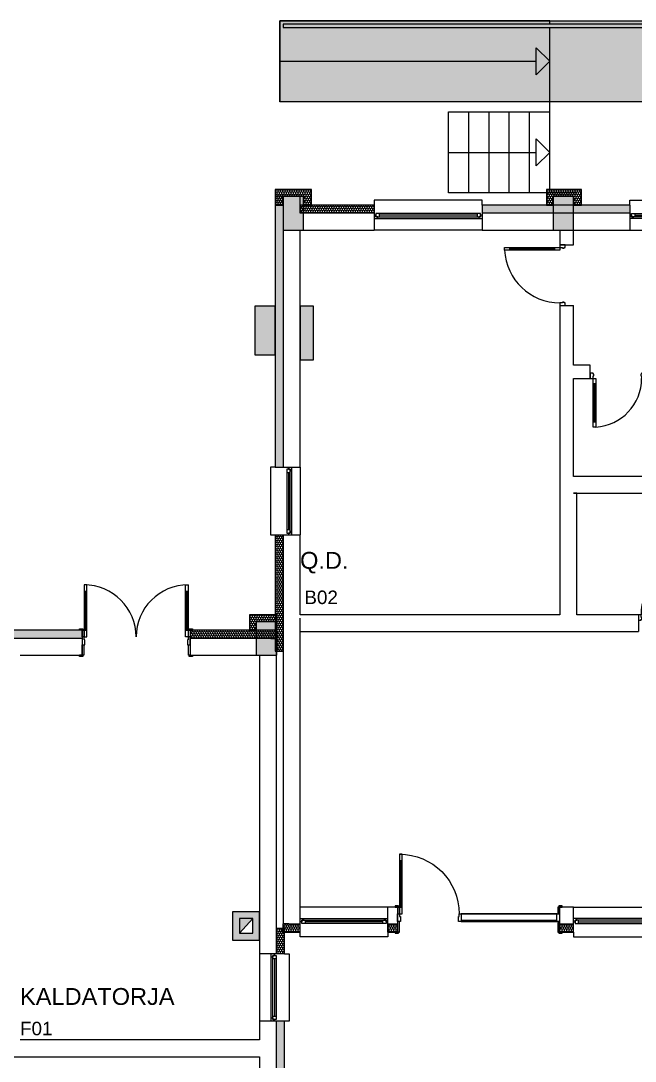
# Model space of a CAD drawing. Header units: feet. Extents: x 2795058 to 2880821, y -67651 to -26651.
# Drawn here: x 2815780 to 2824884, y -51174 to -35759 of the extents above; entities that cross this region are included whole.
import ezdxf

# ---------------------------------------------------------------- set-up
doc = ezdxf.new("R2010")
doc.units = ezdxf.units.FT
doc.header["$MEASUREMENT"] = 0
doc.layers.add('0_muret e jashtme', color=7, linetype='Continuous')
doc.layers.add('Shell - Roof', color=7, linetype='Continuous')
for name, color, linetype, lineweight in [('0_muret e jashtme_Pen_No__1', 7, 'Continuous', 0), ('0_muret e jashtme_Pen_No__19', 255, 'Continuous', 0), ('Structural - Bearing_Pen_No__1', 7, 'Continuous', 0), ('Structural - Bearing_Pen_No__19', 255, 'Continuous', 0), ('Structural - Bearing_Pen_No__31', 171, 'Continuous', 0)]:
    doc.layers.add(name, color=color, linetype=linetype, lineweight=lineweight)
for name, color, linetype, lineweight, true_color in [('0_muret e jashtme_Pen_No__82', 7, 'Continuous', 0, 0xaaaaaa), ('ARCHICAD Doors_Pen_No__82', 7, 'Continuous', 0, 0xaaaaaa), ('ARCHICAD Windows_Pen_No__82', 7, 'Continuous', 0, 0xaaaaaa), ('Shell - Roof_Pen_No__82', 7, 'Continuous', 0, 0xaaaaaa), ('Structural - Bearing_Pen_No__3', 7, 'Continuous', 0, 0xff6600), ('Structural - Bearing_Pen_No__82', 7, 'Continuous', 0, 0xaaaaaa), ('Text blocks_Pen_No__82', 7, 'Continuous', 0, 0xaaaaaa)]:
    doc.layers.add(name, color=color, linetype=linetype, lineweight=lineweight, true_color=true_color)
doc.styles.add('GENERATED_STYLE_1', font='arial.ttf')
pattern_1 = [(90, (2247653.822, -76424.967), (-34.6410162, 0), [20, -40]), (90, (2247636.502, -76394.967), (-34.6410162, 0), [20, -40]), (150, (2247653.822, -76404.967), (17.320508, 30), [20, -40]), (150, (2247619.18, -76404.967), (17.320508, 30), [20, -40]), (210, (2247653.822, -76424.967), (-17.320508, 30), [20, -40]), (210, (2247619.18, -76424.967), (-17.320508, 30), [20, -40])]

# ---------------------------------------------------------------- blocks, each defined once
blk = doc.blocks.new('Double Door 22')
at = {"layer": 'ARCHICAD Doors_Pen_No__82', "color": 253, "linetype": 'Continuous', "lineweight": 0, "true_color": 0xaaaaaa}
for p, q in [((-772, 772), (-772, 672)), ((-732, 772), (-772, 772)), ((-732, 672), (-732, 772)), ((732, 672), (732, 772)), ((732, 772), (772, 772)), ((772, 772), (772, 672)), ((-772, 672), (-772, 100)), ((-752, 672), (-772, 672)), ((-772, 672), (-732, 672)), ((-752, 100), (-752, 672)), ((-752, 672), (-752, 100)), ((-732, 672), (-752, 672)), ((-752, 672), (-752, 100)), ((-732, 100), (-732, 672)), ((732, 672), (752, 672)), ((732, 100), (732, 672)), ((772, 672), (732, 672)), ((752, 672), (772, 672)), ((752, 100), (752, 672)), ((752, 672), (752, 100)), ((752, 672), (752, 100)), ((772, 672), (772, 100)), ((-837, 100), (-837, 119)), ((-837, 119), (-787, 119)), ((-787, 100), (-837, 100)), ((-800, 100), (-837, 100)), ((-800, 100), (-837, 100)), ((-800, 0), (-800, 100)), ((-800, 100), (-775, 100)), ((-800, 100), (-800, 0)), ((-800, 100), (-800, 0)), ((-800, 100), (-800, 0)), ((-775, 0), (-800, 0)), ((-772, 0), (-800, 0)), ((-800, 0), (-800, -115)), ((-800, 0), (-800, -20)), ((-800, 0), (-800, -20)), ((-787, 119), (-787, 100)), ((-775, 100), (-775, 0)), ((-772, 100), (-752, 100)), ((-732, 100), (-772, 100)), ((-772, 100), (-772, 0)), ((-772, -40), (-772, 0)), ((-772, 0), (-732, 0)), ((-752, 100), (-732, 100)), ((-732, 0), (-732, 100)), ((752, 100), (732, 100)), ((732, 0), (732, 100)), ((732, 100), (772, 100)), ((772, 0), (732, 0)), ((772, 100), (752, 100)), ((772, 100), (772, 0)), ((800, 0), (772, 0)), ((772, 0), (772, -40)), ((775, 0), (775, 100)), ((775, 100), (800, 100)), ((800, 0), (775, 0)), ((787, 119), (837, 119)), ((787, 100), (787, 119)), ((837, 100), (787, 100)), ((800, 100), (800, 0)), ((800, 100), (800, 0)), ((800, 100), (800, 0)), ((800, 100), (800, 0)), ((800, 100), (837, 100)), ((800, 100), (837, 100)), ((800, -115), (800, 0)), ((800, 0), (800, -20)), ((800, 0), (800, -20)), ((837, 119), (837, 100)), ((-800, -20), (-800, -115)), ((-800, -20), (-800, -115)), ((-800, -270), (-800, -115)), ((-800, -115), (-775, -115)), ((-800, -115), (-760, -115)), ((-800, -115), (-800, -270)), ((-800, -115), (-800, -270)), ((-775, -115), (-775, -270)), ((-760, -40), (-772, -40)), ((-760, -115), (-760, -40)), ((772, -40), (760, -40)), ((760, -40), (760, -115)), ((760, -115), (800, -115)), ((775, -270), (775, -115)), ((775, -115), (800, -115)), ((800, -20), (800, -115)), ((800, -20), (800, -115)), ((800, -115), (800, -270)), ((800, -115), (800, -270)), ((800, -115), (800, -270)), ((-837, -289), (-837, -270)), ((-837, -270), (-787, -270)), ((-800, -270), (-837, -270)), ((-800, -270), (-837, -270)), ((-787, -289), (-837, -289)), ((-775, -270), (-800, -270)), ((-787, -270), (-787, -289)), ((800, -270), (775, -270)), ((787, -270), (837, -270)), ((787, -289), (787, -270)), ((837, -289), (787, -289)), ((800, -270), (837, -270)), ((800, -270), (837, -270)), ((837, -270), (837, -289))]:
    blk.add_line(p, q, dxfattribs=at)
for centre, start, end in [((-772, 0), 0, 90), ((772, 0), 90, 180)]:
    blk.add_arc(centre, 772, start, end, dxfattribs=at)
blk = doc.blocks.new('Wall_2', base_point=(2804368, -45159))
at = {"layer": '0_muret e jashtme_Pen_No__82', "linetype": 'Continuous', "lineweight": 0, "true_color": 0xaaaaaa}
h = blk.add_hatch(dxfattribs=at)
h.set_pattern_fill('STYROFOAM_SM_INSULATION', color=253, style=0, pattern_type=2)
h.set_pattern_definition(pattern_1)
h.paths.add_polyline_path([(2814402, -44789), (2814402, -44909), (2816688, -44909), (2816688, -44789)])
h = blk.add_hatch(dxfattribs=at)
h.set_pattern_fill('STYROFOAM_SM_INSULATION', color=253, style=0, pattern_type=2)
h.set_pattern_definition(pattern_1)
h.paths.add_polyline_path([(2818288, -44909), (2819487, -44909), (2819568, -44789), (2818288, -44789)])
h = blk.add_hatch(dxfattribs=at)
h.set_pattern_fill('STYROFOAM_SM_INSULATION', color=253, style=0, pattern_type=2)
h.set_pattern_definition(pattern_1)
h.paths.add_polyline_path([(2819487, -44909), (2819568, -44909), (2819568, -44789)])
at = {"layer": '0_muret e jashtme_Pen_No__82', "color": 253, "linetype": 'Continuous', "lineweight": 0, "true_color": 0xaaaaaa}
for p, q in [((2816688, -44789), (2816651, -44789)), ((2816688, -44789), (2816688, -44889)), ((2816688, -44789), (2816688, -44889)), ((2818288, -44789), (2818325, -44789)), ((2818288, -44789), (2818288, -44889)), ((2818288, -44789), (2818288, -44889)), ((2816688, -44909), (2814402, -44909)), ((2816688, -44889), (2816688, -44909)), ((2816688, -44909), (2816688, -45004)), ((2816688, -45004), (2816688, -45159)), ((2818288, -44889), (2818288, -44909)), ((2819318, -44909), (2818288, -44909)), ((2818288, -44909), (2818288, -45004)), ((2818288, -45004), (2818288, -45159)), ((2819487, -44909), (2819318, -44909)), ((2819487, -44909), (2819568, -44909)), ((2816688, -45159), (2816651, -45159)), ((2818288, -45159), (2818325, -45159))]:
    blk.add_line(p, q, dxfattribs=at)
at = {"layer": '0_muret e jashtme_Pen_No__82', "color": 253, "linetype": 'Continuous', "lineweight": 0, "true_color": 0xaaaaaa, "flags": 128}
for points in [[(2816688, -44789), (2814402, -44789)], [(2819568, -44789), (2818288, -44789)], [(2819568, -44789), (2819568, -44909)], [(2819568, -44909), (2819568, -45159)], [(2815768, -45159), (2816688, -45159)], [(2818288, -45159), (2819318, -45159)]]:
    blk.add_lwpolyline(points, dxfattribs=at)
at = {"layer": 'ARCHICAD Doors_Pen_No__82', "color": 253, "linetype": 'Continuous', "lineweight": 0, "true_color": 0xaaaaaa, "zscale": 1000}
blk.add_blockref('Double Door 22', (2817488, -44889), dxfattribs=at)
blk = doc.blocks.new('Window 22_2')
at = {"layer": 'ARCHICAD Windows_Pen_No__82', "color": 253, "linetype": 'Continuous', "lineweight": 0, "true_color": 0xaaaaaa}
for p, q in [((-800, 150), (-800, 220)), ((-800, 220), (800, 220)), ((800, 220), (800, 150)), ((-800, 150), (-800, 30)), ((-800, 30), (-800, 0)), ((-800, 0), (-775, 0)), ((-800, 0), (-800, -50)), ((-800, 0), (-800, -50)), ((-775, 25), (-725, 25)), ((-775, -25), (-775, 25)), ((-775, 0), (-775, -25)), ((-725, 25), (725, 25)), ((-725, 25), (-725, -25)), ((-725, 25), (725, 25)), ((-725, 0), (725, 0)), ((725, -25), (725, 25)), ((725, 25), (775, 25)), ((775, 25), (775, -25)), ((775, -25), (775, 0)), ((775, 0), (800, 0)), ((800, 150), (800, 30)), ((800, 30), (800, 0)), ((800, 0), (800, -50)), ((800, 0), (800, -50)), ((-750, -50), (-800, -50)), ((-800, -50), (-800, -220)), ((-775, -25), (-750, -25)), ((-725, -25), (-775, -25)), ((-750, -25), (-750, -50)), ((750, -50), (-750, -50)), ((725, -25), (-725, -25)), ((775, -25), (725, -25)), ((750, -50), (750, -25)), ((750, -25), (775, -25)), ((800, -50), (750, -50)), ((800, -50), (800, -220)), ((-800, -220), (800, -220))]:
    blk.add_line(p, q, dxfattribs=at)
blk = doc.blocks.new('Window 22_6')
at = {"layer": 'ARCHICAD Windows_Pen_No__82', "color": 253, "linetype": 'Continuous', "lineweight": 0, "true_color": 0xaaaaaa}
for p, q in [((-350, 150), (-350, 220)), ((-350, 220), (350, 220)), ((350, 220), (350, 150)), ((-350, 150), (-350, 30)), ((-350, 30), (-350, 0)), ((-350, 0), (-325, 0)), ((-350, 0), (-350, -50)), ((-350, 0), (-350, -50)), ((-325, 25), (-275, 25)), ((-325, -25), (-325, 25)), ((-325, 0), (-325, -25)), ((-275, 25), (275, 25)), ((-275, 25), (-275, -25)), ((-275, 25), (275, 25)), ((-275, 0), (275, 0)), ((275, -25), (275, 25)), ((275, 25), (325, 25)), ((325, 25), (325, -25)), ((325, -25), (325, 0)), ((325, 0), (350, 0)), ((350, 150), (350, 30)), ((350, 30), (350, 0)), ((350, 0), (350, -50)), ((350, 0), (350, -50)), ((-300, -50), (-350, -50)), ((-350, -50), (-350, -220)), ((-325, -25), (-300, -25)), ((-275, -25), (-325, -25)), ((-300, -25), (-300, -50)), ((300, -50), (-300, -50)), ((275, -25), (-275, -25)), ((325, -25), (275, -25)), ((300, -50), (300, -25)), ((300, -25), (325, -25)), ((350, -50), (300, -50)), ((350, -50), (350, -220)), ((-350, -220), (350, -220))]:
    blk.add_line(p, q, dxfattribs=at)
blk = doc.blocks.new('Wall_4', base_point=(2819918, -38859))
at = {"layer": '0_muret e jashtme_Pen_No__82', "linetype": 'Continuous', "lineweight": 0, "true_color": 0xaaaaaa}
h = blk.add_hatch(dxfattribs=at)
h.set_pattern_fill('STYROFOAM_SM_INSULATION', color=253, style=0, pattern_type=2)
h.set_pattern_definition(pattern_1)
h.paths.add_polyline_path([(2819918, -38609), (2821018, -38609), (2821018, -38489), (2819918, -38489)])
h = blk.add_hatch(dxfattribs=at)
h.set_pattern_fill('STYROFOAM_SM_INSULATION', color=253, style=0, pattern_type=2)
h.set_pattern_definition(pattern_1)
h.paths.add_polyline_path([(2822618, -38609), (2824803, -38609), (2824803, -38489), (2822618, -38489)])
at = {"layer": '0_muret e jashtme_Pen_No__82', "color": 253, "linetype": 'Continuous', "lineweight": 0, "true_color": 0xaaaaaa}
for p, q in [((2821018, -38489), (2821018, -38609)), ((2822618, -38489), (2822618, -38609)), ((2824803, -38489), (2824803, -38609)), ((2821018, -38609), (2819918, -38609)), ((2821018, -38609), (2821018, -38639)), ((2821018, -38639), (2821018, -38689)), ((2821018, -38689), (2821018, -38859)), ((2824803, -38609), (2822618, -38609)), ((2822618, -38609), (2822618, -38639)), ((2822618, -38639), (2822618, -38689)), ((2822618, -38689), (2822618, -38859)), ((2824803, -38609), (2824803, -38639)), ((2824803, -38639), (2824803, -38689)), ((2824803, -38689), (2824803, -38859))]:
    blk.add_line(p, q, dxfattribs=at)
at = {"layer": '0_muret e jashtme_Pen_No__82', "color": 253, "linetype": 'Continuous', "lineweight": 0, "true_color": 0xaaaaaa, "flags": 128}
for points in [[(2821018, -38489), (2819918, -38489)], [(2819918, -38489), (2819918, -38609)], [(2824803, -38489), (2822618, -38489)], [(2819918, -38859), (2821018, -38859)], [(2822618, -38859), (2823768, -38859)], [(2823968, -38859), (2824803, -38859)]]:
    blk.add_lwpolyline(points, dxfattribs=at)
at = {"layer": 'ARCHICAD Windows_Pen_No__82', "color": 253, "linetype": 'Continuous', "lineweight": 0, "true_color": 0xaaaaaa, "xscale": -1, "zscale": 1000}
blk.add_blockref('Window 22_2', (2821818, -38639), dxfattribs=at)
at = {"layer": 'ARCHICAD Windows_Pen_No__82', "color": 253, "linetype": 'Continuous', "lineweight": 0, "true_color": 0xaaaaaa, "zscale": 1000}
blk.add_blockref('Window 22_6', (2825153, -38639), dxfattribs=at)
blk = doc.blocks.new('Window 22_7')
at = {"layer": 'ARCHICAD Windows_Pen_No__82', "color": 253, "linetype": 'Continuous', "lineweight": 0, "true_color": 0xaaaaaa}
for p, q in [((-500, 200), (-500, 270)), ((-500, 270), (500, 270)), ((-500, 200), (-500, 80)), ((500, 270), (500, 200)), ((500, 200), (500, 80)), ((-500, 80), (-500, 0)), ((-500, 0), (-475, 0)), ((-500, 0), (-500, -50)), ((-500, 0), (-500, -50)), ((-475, 25), (-425, 25)), ((-475, -25), (-475, 25)), ((-475, 0), (-475, -25)), ((-425, 25), (425, 25)), ((-425, 25), (-425, -25)), ((-425, 25), (425, 25)), ((-425, 0), (425, 0)), ((425, -25), (425, 25)), ((425, 25), (475, 25)), ((475, 25), (475, -25)), ((475, -25), (475, 0)), ((475, 0), (500, 0)), ((500, 80), (500, 0)), ((500, 0), (500, -50)), ((500, 0), (500, -50)), ((-450, -50), (-500, -50)), ((-500, -50), (-500, -170)), ((-475, -25), (-450, -25)), ((-425, -25), (-475, -25)), ((-450, -25), (-450, -50)), ((450, -50), (-450, -50)), ((425, -25), (-425, -25)), ((475, -25), (425, -25)), ((450, -50), (450, -25)), ((450, -25), (475, -25)), ((500, -50), (450, -50)), ((500, -50), (500, -170)), ((-500, -170), (500, -170))]:
    blk.add_line(p, q, dxfattribs=at)
blk = doc.blocks.new('Wall_5', base_point=(2819918, -38359))
at = {"layer": '0_muret e jashtme_Pen_No__82', "linetype": 'Continuous', "lineweight": 0, "true_color": 0xaaaaaa}
h = blk.add_hatch(dxfattribs=at)
h.set_pattern_fill('STYROFOAM_SM_INSULATION', color=253, style=0, pattern_type=2)
h.set_pattern_definition(pattern_1)
h.paths.add_polyline_path([(2819548, -38359), (2819548, -42375), (2819668, -42375), (2819668, -38359)])
h = blk.add_hatch(dxfattribs=at)
h.set_pattern_fill('STYROFOAM_SM_INSULATION', color=253, style=0, pattern_type=2)
h.set_pattern_definition(pattern_1)
h.paths.add_polyline_path([(2819548, -45101), (2819668, -45101), (2819668, -43375), (2819548, -43375)])
at = {"layer": '0_muret e jashtme_Pen_No__82', "color": 253, "linetype": 'Continuous', "lineweight": 0, "true_color": 0xaaaaaa}
for p, q in [((2819668, -38359), (2819668, -42375)), ((2819548, -42375), (2819668, -42375)), ((2819668, -42375), (2819748, -42375)), ((2819748, -42375), (2819798, -42375)), ((2819798, -42375), (2819918, -42375)), ((2819548, -43375), (2819668, -43375)), ((2819668, -43375), (2819668, -45101)), ((2819668, -43375), (2819748, -43375)), ((2819748, -43375), (2819798, -43375)), ((2819798, -43375), (2819918, -43375))]:
    blk.add_line(p, q, dxfattribs=at)
at = {"layer": '0_muret e jashtme_Pen_No__82', "color": 253, "linetype": 'Continuous', "lineweight": 0, "true_color": 0xaaaaaa, "flags": 128}
for points in [[(2819548, -38359), (2819548, -42375)], [(2819918, -38359), (2819548, -38359)], [(2819918, -38609), (2819918, -38359)], [(2819918, -42375), (2819918, -38859)], [(2819548, -43375), (2819548, -45101)], [(2819918, -44559), (2819918, -43375)], [(2819918, -45101), (2819918, -44809)], [(2819548, -45101), (2819668, -45101)]]:
    blk.add_lwpolyline(points, dxfattribs=at)
at = {"layer": 'ARCHICAD Windows_Pen_No__82', "color": 253, "linetype": 'Continuous', "lineweight": 0, "true_color": 0xaaaaaa, "xscale": -1, "zscale": 1000, "rotation": 90}
blk.add_blockref('Window 22_7', (2819748, -42875), dxfattribs=at)
blk = doc.blocks.new('Wall_7', base_point=(2819318, -45159))
at = {"layer": '0_muret e jashtme_Pen_No__82', "color": 253, "linetype": 'Continuous', "lineweight": 0, "true_color": 0xaaaaaa, "flags": 128}
for points in [[(2819318, -45159), (2819318, -49209)], [(2819568, -49209), (2819568, -45159)]]:
    blk.add_lwpolyline(points, dxfattribs=at)
blk = doc.blocks.new('Storefront 22_2')
at = {"layer": 'ARCHICAD Doors_Pen_No__82', "color": 253, "linetype": 'Continuous', "lineweight": 0, "true_color": 0xaaaaaa}
for p, q in [((370, 740), (370, 820)), ((370, 820), (410, 820)), ((410, 820), (410, 740)), ((370, 740), (390, 740)), ((370, 80), (370, 740)), ((410, 740), (370, 740)), ((390, 740), (410, 740)), ((390, 80), (390, 740)), ((390, 740), (390, 80)), ((390, 740), (390, 80)), ((410, 740), (410, 80)), ((-450, 0), (-450, -80)), ((-410, 0), (-450, 0)), ((-450, 0), (-450, -80)), ((-450, 0), (-450, -80)), ((-410, -40), (-410, 0)), ((390, 80), (370, 80)), ((370, 0), (370, 80)), ((370, 80), (410, 80)), ((410, 0), (370, 0)), ((410, 80), (390, 80)), ((410, 80), (410, 0)), ((410, 0), (410, -40)), ((450, 0), (410, 0)), ((450, -80), (450, 0)), ((450, 0), (450, -80)), ((450, 0), (450, -80)), ((-450, -80), (-410, -80)), ((-450, -80), (-450, -200)), ((-400, -40), (-410, -40)), ((-410, -80), (-410, -65.4)), ((-410, -65.4), (-400, -65.4)), ((-400, -65.4), (-400, -40)), ((410, -40), (400, -40)), ((400, -40), (400, -65.4)), ((400, -65.4), (410, -65.4)), ((410, -65.4), (410, -80)), ((410, -80), (450, -80)), ((450, -80), (450, -200))]:
    blk.add_line(p, q, dxfattribs=at)
blk.add_arc((410, 0), 820, 92.79603, 180, dxfattribs=at)
blk = doc.blocks.new('Wall_10', base_point=(2823768, -38859))
at = {"layer": '0_muret e jashtme_Pen_No__82', "color": 253, "linetype": 'Continuous', "lineweight": 0, "true_color": 0xaaaaaa}
for p, q in [((2823768, -39078), (2823848, -39078)), ((2823848, -39078), (2823968, -39078)), ((2823768, -39978), (2823848, -39978)), ((2823848, -39978), (2823968, -39978))]:
    blk.add_line(p, q, dxfattribs=at)
at = {"layer": '0_muret e jashtme_Pen_No__82', "color": 253, "linetype": 'Continuous', "lineweight": 0, "true_color": 0xaaaaaa, "flags": 128}
for points in [[(2823768, -38859), (2823768, -39078)], [(2823968, -39078), (2823968, -38859)], [(2823768, -39978), (2823768, -42759)], [(2823968, -40859), (2823968, -39978)], [(2823968, -42509), (2823968, -41059)]]:
    blk.add_lwpolyline(points, dxfattribs=at)
at = {"layer": 'ARCHICAD Doors_Pen_No__82', "color": 253, "linetype": 'Continuous', "lineweight": 0, "true_color": 0xaaaaaa, "zscale": 1000, "rotation": 90}
blk.add_blockref('Storefront 22_2', (2823768, -39528), dxfattribs=at)
blk = doc.blocks.new('Storefront 22_3')
at = {"layer": 'ARCHICAD Doors_Pen_No__82', "color": 253, "linetype": 'Continuous', "lineweight": 0, "true_color": 0xaaaaaa}
for p, q in [((320, 640), (320, 720)), ((320, 720), (360, 720)), ((320, 640), (340, 640)), ((320, 80), (320, 640)), ((360, 640), (320, 640)), ((340, 640), (360, 640)), ((340, 80), (340, 640)), ((340, 640), (340, 80)), ((340, 640), (340, 80)), ((360, 720), (360, 640)), ((360, 640), (360, 80)), ((-400, 0), (-400, -80)), ((-360, 0), (-400, 0)), ((-400, 0), (-400, -80)), ((-400, 0), (-400, -80)), ((-360, -40), (-360, 0)), ((340, 80), (320, 80)), ((320, 0), (320, 80)), ((320, 80), (360, 80)), ((360, 0), (320, 0)), ((360, 80), (340, 80)), ((360, 80), (360, 0)), ((360, 0), (360, -40)), ((400, 0), (360, 0)), ((400, -80), (400, 0)), ((400, 0), (400, -80)), ((400, 0), (400, -80)), ((-400, -80), (-360, -80)), ((-400, -80), (-400, -200)), ((-350, -40), (-360, -40)), ((-360, -80), (-360, -65.4)), ((-360, -65.4), (-350, -65.4)), ((-350, -65.4), (-350, -40)), ((360, -40), (350, -40)), ((350, -40), (350, -65.4)), ((350, -65.4), (360, -65.4)), ((360, -65.4), (360, -80)), ((360, -80), (400, -80)), ((400, -80), (400, -200))]:
    blk.add_line(p, q, dxfattribs=at)
blk.add_arc((360, 0), 720, 93.18474, 180, dxfattribs=at)
blk = doc.blocks.new('Wall_11', base_point=(2830968, -40859))
at = {"layer": '0_muret e jashtme_Pen_No__82', "color": 253, "linetype": 'Continuous', "lineweight": 0, "true_color": 0xaaaaaa}
for p, q in [((2824219, -40979), (2824219, -40859)), ((2824219, -41059), (2824219, -40979)), ((2825019, -40979), (2825019, -40859)), ((2825019, -41059), (2825019, -40979)), ((2829928, -40979), (2829928, -40859)), ((2829928, -41059), (2829928, -40979)), ((2830728, -40979), (2830728, -40859)), ((2830728, -41059), (2830728, -40979))]:
    blk.add_line(p, q, dxfattribs=at)
at = {"layer": '0_muret e jashtme_Pen_No__82', "color": 253, "linetype": 'Continuous', "lineweight": 0, "true_color": 0xaaaaaa, "flags": 128}
for points in [[(2824219, -40859), (2823968, -40859)], [(2827318, -40859), (2825019, -40859)], [(2829928, -40859), (2827568, -40859)], [(2830968, -40859), (2830728, -40859)], [(2823968, -41059), (2824219, -41059)], [(2825019, -41059), (2827318, -41059)], [(2827568, -41059), (2829928, -41059)], [(2830728, -41059), (2830968, -41059)]]:
    blk.add_lwpolyline(points, dxfattribs=at)
at = {"layer": 'ARCHICAD Doors_Pen_No__82', "color": 253, "linetype": 'Continuous', "lineweight": 0, "true_color": 0xaaaaaa, "zscale": 1000, "rotation": 180}
blk.add_blockref('Storefront 22_3', (2824619, -41059), dxfattribs=at)
at = {"layer": 'ARCHICAD Doors_Pen_No__82', "color": 253, "linetype": 'Continuous', "lineweight": 0, "true_color": 0xaaaaaa, "xscale": -1, "zscale": 1000, "rotation": 180}
blk.add_blockref('Storefront 22_3', (2830328, -41059), dxfattribs=at)
blk = doc.blocks.new('Storefront 22_4')
at = {"layer": 'ARCHICAD Doors_Pen_No__82', "color": 253, "linetype": 'Continuous', "lineweight": 0, "true_color": 0xaaaaaa}
for p, q in [((320, 640), (320, 720)), ((320, 720), (360, 720)), ((320, 640), (340, 640)), ((320, 80), (320, 640)), ((360, 640), (320, 640)), ((340, 640), (360, 640)), ((340, 80), (340, 640)), ((340, 640), (340, 80)), ((340, 640), (340, 80)), ((360, 720), (360, 640)), ((360, 640), (360, 80)), ((-400, 0), (-400, -80)), ((-360, 0), (-400, 0)), ((-400, 0), (-400, -80)), ((-400, 0), (-400, -80)), ((-360, -40), (-360, 0)), ((340, 80), (320, 80)), ((320, 0), (320, 80)), ((320, 80), (360, 80)), ((360, 0), (320, 0)), ((360, 80), (340, 80)), ((360, 80), (360, 0)), ((360, 0), (360, -40)), ((400, 0), (360, 0)), ((400, -80), (400, 0)), ((400, 0), (400, -80)), ((400, 0), (400, -80)), ((-400, -80), (-360, -80)), ((-400, -80), (-400, -250)), ((-350, -40), (-360, -40)), ((-360, -80), (-360, -65.4)), ((-360, -65.4), (-350, -65.4)), ((-350, -65.4), (-350, -40)), ((360, -40), (350, -40)), ((350, -40), (350, -65.4)), ((350, -65.4), (360, -65.4)), ((360, -65.4), (360, -80)), ((360, -80), (400, -80)), ((400, -80), (400, -250))]:
    blk.add_line(p, q, dxfattribs=at)
blk.add_arc((360, 0), 720, 93.18474, 180, dxfattribs=at)
blk = doc.blocks.new('Wall_12', base_point=(2826168, -44559))
at = {"layer": '0_muret e jashtme_Pen_No__82', "color": 253, "linetype": 'Continuous', "lineweight": 0, "true_color": 0xaaaaaa}
for p, q in [((2824931, -44559), (2824931, -44639)), ((2824931, -44639), (2824931, -44809)), ((2825731, -44559), (2825731, -44639)), ((2825731, -44639), (2825731, -44809))]:
    blk.add_line(p, q, dxfattribs=at)
at = {"layer": '0_muret e jashtme_Pen_No__82', "color": 253, "linetype": 'Continuous', "lineweight": 0, "true_color": 0xaaaaaa, "flags": 128}
for points in [[(2823768, -44559), (2819918, -44559)], [(2824931, -44559), (2824018, -44559)], [(2825918, -44559), (2825731, -44559)], [(2819918, -44809), (2824931, -44809)], [(2825731, -44809), (2825918, -44809)]]:
    blk.add_lwpolyline(points, dxfattribs=at)
at = {"layer": 'ARCHICAD Doors_Pen_No__82', "color": 253, "linetype": 'Continuous', "lineweight": 0, "true_color": 0xaaaaaa, "zscale": 1000}
blk.add_blockref('Storefront 22_4', (2825331, -44559), dxfattribs=at)
blk = doc.blocks.new('Wall_22', base_point=(2823768, -42759))
at = {"layer": '0_muret e jashtme_Pen_No__82', "color": 253, "linetype": 'Continuous', "lineweight": 0, "true_color": 0xaaaaaa, "flags": 128}
for points in [[(2823768, -42759), (2823768, -44559)], [(2824018, -42759), (2823968, -42759)], [(2824018, -44559), (2824018, -42759)]]:
    blk.add_lwpolyline(points, dxfattribs=at)
blk = doc.blocks.new('Wall_26', base_point=(2813068, -50859))
at = {"layer": '0_muret e jashtme_Pen_No__82', "color": 253, "linetype": 'Continuous', "lineweight": 0, "true_color": 0xaaaaaa}
for p, q in [((2813493, -50859), (2813493, -50939)), ((2814293, -50859), (2814293, -50939)), ((2813493, -50939), (2813493, -51109)), ((2814293, -50939), (2814293, -51109))]:
    blk.add_line(p, q, dxfattribs=at)
at = {"layer": '0_muret e jashtme_Pen_No__82', "color": 253, "linetype": 'Continuous', "lineweight": 0, "true_color": 0xaaaaaa, "flags": 128}
for points in [[(2813493, -50859), (2813318, -50859)], [(2815518, -50859), (2814293, -50859)], [(2819318, -50859), (2815768, -50859)], [(2813318, -51109), (2813493, -51109)], [(2814293, -51109), (2819318, -51109)]]:
    blk.add_lwpolyline(points, dxfattribs=at)
at = {"layer": 'ARCHICAD Doors_Pen_No__82', "color": 253, "linetype": 'Continuous', "lineweight": 0, "true_color": 0xaaaaaa, "xscale": -1, "zscale": 1000}
blk.add_blockref('Storefront 22_4', (2813893, -50859), dxfattribs=at)
blk = doc.blocks.new('Window 22')
at = {"layer": 'ARCHICAD Windows_Pen_No__82', "color": 253, "linetype": 'Continuous', "lineweight": 0, "true_color": 0xaaaaaa}
for p, q in [((-500, 150), (-500, 220)), ((-500, 220), (500, 220)), ((500, 220), (500, 150)), ((-500, 150), (-500, 30)), ((-500, 30), (-500, 0)), ((-500, 0), (-475, 0)), ((-500, 0), (-500, -50)), ((-500, 0), (-500, -50)), ((-475, 25), (-425, 25)), ((-475, -25), (-475, 25)), ((-475, 0), (-475, -25)), ((-425, 25), (425, 25)), ((-425, 25), (-425, -25)), ((-425, 25), (425, 25)), ((-425, 0), (425, 0)), ((425, -25), (425, 25)), ((425, 25), (475, 25)), ((475, 25), (475, -25)), ((475, -25), (475, 0)), ((475, 0), (500, 0)), ((500, 150), (500, 30)), ((500, 30), (500, 0)), ((500, 0), (500, -50)), ((500, 0), (500, -50)), ((-450, -50), (-500, -50)), ((-500, -50), (-500, -220)), ((-475, -25), (-450, -25)), ((-425, -25), (-475, -25)), ((-450, -25), (-450, -50)), ((450, -50), (-450, -50)), ((425, -25), (-425, -25)), ((475, -25), (425, -25)), ((450, -50), (450, -25)), ((450, -25), (475, -25)), ((500, -50), (450, -50)), ((500, -50), (500, -220)), ((-500, -220), (500, -220))]:
    blk.add_line(p, q, dxfattribs=at)
blk = doc.blocks.new('Wall_29', base_point=(2819318, -49209))
at = {"layer": '0_muret e jashtme_Pen_No__82', "linetype": 'Continuous', "lineweight": 0, "true_color": 0xaaaaaa}
h = blk.add_hatch(dxfattribs=at)
h.set_pattern_fill('STYROFOAM_SM_INSULATION', color=253, style=0, pattern_type=2)
h.set_pattern_definition(pattern_1)
h.paths.add_polyline_path([(2819568, -49209), (2819568, -49582), (2819688, -49582), (2819688, -49209)])
h = blk.add_hatch(dxfattribs=at)
h.set_pattern_fill('STYROFOAM_SM_INSULATION', color=253, style=0, pattern_type=2)
h.set_pattern_definition(pattern_1)
h.paths.add_polyline_path([(2819568, -50582), (2819568, -55459), (2819688, -55579), (2819688, -50582)])
at = {"layer": '0_muret e jashtme_Pen_No__82', "color": 253, "linetype": 'Continuous', "lineweight": 0, "true_color": 0xaaaaaa}
for p, q in [((2819568, -49582), (2819568, -49209)), ((2819488, -49582), (2819318, -49582)), ((2819538, -49582), (2819488, -49582)), ((2819568, -49582), (2819538, -49582)), ((2819688, -49582), (2819568, -49582)), ((2819488, -50582), (2819318, -50582)), ((2819538, -50582), (2819488, -50582)), ((2819568, -50582), (2819538, -50582)), ((2819568, -55459), (2819568, -50582)), ((2819688, -50582), (2819568, -50582))]:
    blk.add_line(p, q, dxfattribs=at)
at = {"layer": '0_muret e jashtme_Pen_No__82', "color": 253, "linetype": 'Continuous', "lineweight": 0, "true_color": 0xaaaaaa, "flags": 128}
for points in [[(2819318, -49209), (2819318, -49582)], [(2819688, -49209), (2819568, -49209)], [(2819688, -49582), (2819688, -49209)], [(2819318, -50582), (2819318, -50859)], [(2819688, -55579), (2819688, -50582)], [(2819318, -51109), (2819318, -55209)]]:
    blk.add_lwpolyline(points, dxfattribs=at)
at = {"layer": 'ARCHICAD Windows_Pen_No__82', "color": 253, "linetype": 'Continuous', "lineweight": 0, "true_color": 0xaaaaaa, "zscale": 1000, "rotation": 270}
blk.add_blockref('Window 22', (2819538, -50082), dxfattribs=at)
blk = doc.blocks.new('Wall_30', base_point=(2819918, -44609))
at = {"layer": '0_muret e jashtme_Pen_No__82', "color": 253, "linetype": 'Continuous', "lineweight": 0, "true_color": 0xaaaaaa}
for q in [(2819668, -49140), (2819918, -49140)]:
    blk.add_line((2819749, -49140), q, dxfattribs=at)
at = {"layer": '0_muret e jashtme_Pen_No__82', "color": 253, "linetype": 'Continuous', "lineweight": 0, "true_color": 0xaaaaaa, "flags": 128}
for points in [[(2819668, -44609), (2819668, -49140)], [(2819918, -48890), (2819918, -44609)]]:
    blk.add_lwpolyline(points, dxfattribs=at)
blk = doc.blocks.new('Window 22_4')
at = {"layer": 'ARCHICAD Windows_Pen_No__82', "color": 253, "linetype": 'Continuous', "lineweight": 0, "true_color": 0xaaaaaa}
for p, q in [((-650, 150), (-650, 220)), ((-650, 220), (650, 220)), ((650, 220), (650, 150)), ((-650, 150), (-650, 30)), ((-650, 30), (-650, 0)), ((-650, 0), (-625, 0)), ((-650, 0), (-650, -50)), ((-650, 0), (-650, -50)), ((-625, 25), (-575, 25)), ((-625, -25), (-625, 25)), ((-625, 0), (-625, -25)), ((-575, 25), (575, 25)), ((-575, 25), (-575, -25)), ((-575, 25), (575, 25)), ((-575, 0), (575, 0)), ((575, -25), (575, 25)), ((575, 25), (625, 25)), ((625, 25), (625, -25)), ((625, -25), (625, 0)), ((625, 0), (650, 0)), ((650, 150), (650, 30)), ((650, 30), (650, 0)), ((650, 0), (650, -50)), ((650, 0), (650, -50)), ((-600, -50), (-650, -50)), ((-650, -50), (-650, -220)), ((-625, -25), (-600, -25)), ((-575, -25), (-625, -25)), ((-600, -25), (-600, -50)), ((600, -50), (-600, -50)), ((575, -25), (-575, -25)), ((625, -25), (575, -25)), ((600, -50), (600, -25)), ((600, -25), (625, -25)), ((650, -50), (600, -50)), ((650, -50), (650, -220)), ((-650, -220), (650, -220))]:
    blk.add_line(p, q, dxfattribs=at)
blk = doc.blocks.new('Window 22_5')
at = {"layer": 'ARCHICAD Windows_Pen_No__82', "color": 253, "linetype": 'Continuous', "lineweight": 0, "true_color": 0xaaaaaa}
for p, q in [((-950, 150), (-950, 220)), ((-950, 220), (950, 220)), ((950, 220), (950, 150)), ((-950, 150), (-950, 30)), ((-950, 30), (-950, 0)), ((-950, 0), (-925, 0)), ((-950, 0), (-950, -50)), ((-950, 0), (-950, -50)), ((-925, 25), (-875, 25)), ((-925, -25), (-925, 25)), ((-925, 0), (-925, -25)), ((-875, 25), (875, 25)), ((-875, 25), (-875, -25)), ((-875, 25), (875, 25)), ((-875, 0), (875, 0)), ((875, -25), (875, 25)), ((875, 25), (925, 25)), ((925, 25), (925, -25)), ((925, -25), (925, 0)), ((925, 0), (950, 0)), ((950, 150), (950, 30)), ((950, 30), (950, 0)), ((950, 0), (950, -50)), ((950, 0), (950, -50)), ((-900, -50), (-950, -50)), ((-950, -50), (-950, -220)), ((-925, -25), (-900, -25)), ((-875, -25), (-925, -25)), ((-900, -25), (-900, -50)), ((900, -50), (-900, -50)), ((875, -25), (-875, -25)), ((925, -25), (875, -25)), ((900, -50), (900, -25)), ((900, -25), (925, -25)), ((950, -50), (900, -50)), ((950, -50), (950, -220)), ((-950, -220), (950, -220))]:
    blk.add_line(p, q, dxfattribs=at)
blk = doc.blocks.new('Door with Sidelight on Side 2 22')
at = {"layer": 'ARCHICAD Doors_Pen_No__82', "color": 253, "linetype": 'Continuous', "lineweight": 0, "true_color": 0xaaaaaa}
for p, q in [((1132, 784), (1132, 884)), ((1132, 884), (1172, 884)), ((1132, 784), (1152, 784)), ((1132, 100), (1132, 784)), ((1172, 784), (1132, 784)), ((1152, 784), (1172, 784)), ((1152, 100), (1152, 784)), ((1152, 784), (1152, 100)), ((1152, 784), (1152, 100)), ((1172, 884), (1172, 784)), ((1172, 784), (1172, 100)), ((-1237, 100), (-1237, 119)), ((-1237, 119), (-1187, 119)), ((-1187, 100), (-1237, 100)), ((-1200, 100), (-1237, 100)), ((-1200, 100), (-1237, 100)), ((-1200, 0), (-1200, 100)), ((-1200, 100), (-1175, 100)), ((-1200, 100), (-1200, 0)), ((-1200, 100), (-1200, 0)), ((-1200, 100), (-1200, 0)), ((-1175, 0), (-1200, 0)), ((-1160, 0), (-1200, 0)), ((-1200, 0), (-1200, -115)), ((-1200, 0), (-1200, -115)), ((-1200, 0), (-1200, -115)), ((-1187, 119), (-1187, 100)), ((-1175, 100), (-1175, 0)), ((-1160, 0), (260, 0)), ((-1160, -115), (-1160, 0)), ((-1160, -115), (-1160, 0)), ((260, 0), (-1160, 0)), ((260, 0), (260, -115)), ((288, 0), (260, 0)), ((260, 0), (260, -115)), ((288, -40), (288, 0)), ((1152, 100), (1132, 100)), ((1132, 0), (1132, 100)), ((1132, 100), (1172, 100)), ((1172, 0), (1132, 0)), ((1172, 100), (1152, 100)), ((1172, 100), (1172, 0)), ((1200, 0), (1172, 0)), ((1172, 0), (1172, -40)), ((1175, 0), (1175, 100)), ((1175, 100), (1200, 100)), ((1200, 0), (1175, 0)), ((1187, 119), (1237, 119)), ((1187, 100), (1187, 119)), ((1237, 100), (1187, 100)), ((1200, 100), (1200, 0)), ((1200, 100), (1200, 0)), ((1200, 100), (1200, 0)), ((1200, 100), (1200, 0)), ((1200, 100), (1237, 100)), ((1200, 100), (1237, 100)), ((1200, -115), (1200, 0)), ((1200, 0), (1200, -115)), ((1200, 0), (1200, -115)), ((1237, 119), (1237, 100)), ((-1200, -270), (-1200, -115)), ((-1200, -115), (-1175, -115)), ((-1200, -115), (-1160, -115)), ((-1200, -115), (-1200, -150)), ((-1200, -115), (-1200, -150)), ((-1200, -150), (-1200, -270)), ((-1200, -150), (-1200, -270)), ((-1175, -115), (-1175, -270)), ((-1160, -97), (260, -97)), ((260, -115), (-1160, -115)), ((260, -115), (300, -115)), ((300, -40), (288, -40)), ((300, -115), (300, -40)), ((1172, -40), (1160, -40)), ((1160, -40), (1160, -115)), ((1160, -115), (1200, -115)), ((1175, -270), (1175, -115)), ((1175, -115), (1200, -115)), ((1200, -115), (1200, -270)), ((1200, -115), (1200, -150)), ((1200, -115), (1200, -150)), ((1200, -150), (1200, -270)), ((1200, -150), (1200, -270)), ((-1237, -289), (-1237, -270)), ((-1237, -270), (-1187, -270)), ((-1200, -270), (-1237, -270)), ((-1200, -270), (-1237, -270)), ((-1187, -289), (-1237, -289)), ((-1175, -270), (-1200, -270)), ((-1187, -270), (-1187, -289)), ((1200, -270), (1175, -270)), ((1187, -270), (1237, -270)), ((1187, -289), (1187, -270)), ((1237, -289), (1187, -289)), ((1200, -270), (1237, -270)), ((1200, -270), (1237, -270)), ((1237, -270), (1237, -289))]:
    blk.add_line(p, q, dxfattribs=at)
blk.add_arc((1172, 0), 884, 90, 180, dxfattribs=at)
blk = doc.blocks.new('Wall_51', base_point=(2819918, -48890))
at = {"layer": '0_muret e jashtme_Pen_No__82', "linetype": 'Continuous', "lineweight": 0, "true_color": 0xaaaaaa}
h = blk.add_hatch(dxfattribs=at)
h.set_pattern_fill('STYROFOAM_SM_INSULATION', color=253, style=0, pattern_type=2)
h.set_pattern_definition(pattern_1)
h.paths.add_polyline_path([(2819749, -49140), (2819668, -49260), (2819918, -49260), (2819918, -49140)])
h = blk.add_hatch(dxfattribs=at)
h.set_pattern_fill('STYROFOAM_SM_INSULATION', color=253, style=0, pattern_type=2)
h.set_pattern_definition(pattern_1)
h.paths.add_polyline_path([(2819749, -49140), (2819668, -49140), (2819668, -49260)])
h = blk.add_hatch(dxfattribs=at)
h.set_pattern_fill('STYROFOAM_SM_INSULATION', color=253, style=0, pattern_type=2)
h.set_pattern_definition(pattern_1)
h.paths.add_polyline_path([(2821218, -49260), (2821364, -49260), (2821364, -49140), (2821218, -49140)])
h = blk.add_hatch(dxfattribs=at)
h.set_pattern_fill('STYROFOAM_SM_INSULATION', color=253, style=0, pattern_type=2)
h.set_pattern_definition(pattern_1)
h.paths.add_polyline_path([(2823764, -49140), (2823764, -49260), (2823968, -49260), (2823968, -49140)])
at = {"layer": '0_muret e jashtme_Pen_No__82', "color": 253, "linetype": 'Continuous', "lineweight": 0, "true_color": 0xaaaaaa}
for p, q in [((2819918, -49060), (2819918, -48890)), ((2821218, -49060), (2821218, -48890)), ((2821364, -48890), (2821327, -48890)), ((2821364, -48890), (2821364, -48990)), ((2821364, -48890), (2821364, -48990)), ((2821364, -48990), (2821364, -49105)), ((2823764, -48890), (2823801, -48890)), ((2823764, -48890), (2823764, -48990)), ((2823764, -48890), (2823764, -48990)), ((2823764, -48990), (2823764, -49105)), ((2823968, -49060), (2823968, -48890)), ((2825868, -49060), (2825868, -48890)), ((2819749, -49140), (2819668, -49140)), ((2819749, -49140), (2819918, -49140)), ((2819918, -49110), (2819918, -49060)), ((2819918, -49140), (2819918, -49110)), ((2819918, -49260), (2819918, -49140)), ((2821218, -49110), (2821218, -49060)), ((2821218, -49140), (2821218, -49110)), ((2821218, -49140), (2821364, -49140)), ((2821218, -49260), (2821218, -49140)), ((2821364, -49105), (2821364, -49140)), ((2821364, -49140), (2821364, -49260)), ((2823764, -49105), (2823764, -49140)), ((2823764, -49140), (2823968, -49140)), ((2823764, -49140), (2823764, -49260)), ((2823968, -49110), (2823968, -49060)), ((2823968, -49140), (2823968, -49110)), ((2823968, -49260), (2823968, -49140)), ((2825868, -49110), (2825868, -49060)), ((2825868, -49140), (2825868, -49110)), ((2825868, -49260), (2825868, -49140)), ((2821364, -49260), (2821327, -49260)), ((2823764, -49260), (2823801, -49260))]:
    blk.add_line(p, q, dxfattribs=at)
at = {"layer": '0_muret e jashtme_Pen_No__82', "color": 253, "linetype": 'Continuous', "lineweight": 0, "true_color": 0xaaaaaa, "flags": 128}
for points in [[(2821364, -48890), (2821218, -48890)], [(2823968, -48890), (2823764, -48890)], [(2825918, -48890), (2825868, -48890)], [(2819668, -49260), (2819668, -49140)], [(2819668, -49260), (2819918, -49260)], [(2821218, -49260), (2821364, -49260)], [(2823764, -49260), (2823968, -49260)]]:
    blk.add_lwpolyline(points, dxfattribs=at)
at = {"layer": 'ARCHICAD Doors_Pen_No__82', "color": 253, "linetype": 'Continuous', "lineweight": 0, "true_color": 0xaaaaaa, "xscale": -1, "zscale": 1000}
blk.add_blockref('Door with Sidelight on Side 2 22', (2822564, -48990), dxfattribs=at)
at = {"layer": 'ARCHICAD Windows_Pen_No__82', "color": 253, "linetype": 'Continuous', "lineweight": 0, "true_color": 0xaaaaaa, "zscale": 1000, "rotation": 180}
blk.add_blockref('Window 22_4', (2820568, -49110), dxfattribs=at)
at = {"layer": 'ARCHICAD Windows_Pen_No__82', "color": 253, "linetype": 'Continuous', "lineweight": 0, "true_color": 0xaaaaaa, "xscale": -1, "zscale": 1000, "rotation": 180}
blk.add_blockref('Window 22_5', (2824918, -49110), dxfattribs=at)
blk = doc.blocks.new('Line_3', base_point=(2822118, -37709))
at = {"layer": 'Shell - Roof_Pen_No__82', "color": 253, "linetype": 'Continuous', "lineweight": 0, "true_color": 0xaaaaaa}
for p, q in [((2823618, -37709), (2823418, -37509)), ((2823418, -37909), (2823418, -37509)), ((2822118, -37709), (2823418, -37709)), ((2823618, -37709), (2823418, -37909))]:
    blk.add_line(p, q, dxfattribs=at)
blk = doc.blocks.new('Line_5', base_point=(2819618, -36359))
at = {"layer": 'Shell - Roof_Pen_No__82', "color": 253, "linetype": 'Continuous', "lineweight": 0, "true_color": 0xaaaaaa}
for p, q in [((2823618, -36359), (2823418, -36159)), ((2823418, -36559), (2823418, -36159)), ((2819618, -36359), (2823418, -36359)), ((2823618, -36359), (2823418, -36559))]:
    blk.add_line(p, q, dxfattribs=at)

msp = doc.modelspace()

# ---------------------------------------------------------------- hatches: boundary and pattern name
at = {"layer": '0_muret e jashtme_Pen_No__19', "linetype": 'Continuous', "lineweight": 0}
for points in [[(2819968.173, -38858.549), (2819968.173, -38358.549), (2819668.173, -38358.549), (2819668.173, -38858.549)], [(2823968.173, -38858.549), (2823968.173, -38358.549), (2823668.173, -38358.549), (2823668.173, -38858.549)], [(2819568.173, -45158.549), (2819568.173, -44658.549), (2819268.173, -44658.549), (2819268.173, -45158.549)]]:
    msp.add_hatch(color=255, dxfattribs=at).paths.add_polyline_path(points)
at = {"layer": '0_muret e jashtme_Pen_No__82', "linetype": 'Continuous', "lineweight": 0, "true_color": 0xaaaaaa}
h = msp.add_hatch(dxfattribs=at)
h.set_pattern_fill('STYROFOAM_SM_INSULATION', color=253, style=0, pattern_type=2)
h.set_pattern_definition(pattern_1)
h.paths.add_polyline_path([(2820088.323, -38488.549), (2820088.323, -38258.069), (2819548.173, -38258.069), (2819548.173, -38488.549), (2819668.173, -38488.549), (2819668.173, -38358.549), (2819968.173, -38358.549), (2819968.173, -38488.549)])
h = msp.add_hatch(dxfattribs=at)
h.set_pattern_fill('STYROFOAM_SM_INSULATION', color=253, style=0, pattern_type=2)
h.set_pattern_definition(pattern_1)
h.paths.add_polyline_path([(2824088.173, -38488.549), (2824088.173, -38258.069), (2823568.173, -38258.069), (2823568.173, -38488.549), (2823668.173, -38488.549), (2823668.173, -38358.549), (2823968.173, -38358.549), (2823968.173, -38488.549)])
h = msp.add_hatch(dxfattribs=at)
h.set_pattern_fill('STYROFOAM_SM_INSULATION', color=253, style=0, pattern_type=2)
h.set_pattern_definition(pattern_1)
h.paths.add_polyline_path([(2819568.173, -44658.549), (2819568.173, -44558.069), (2819168.173, -44558.069), (2819168.173, -44788.549), (2819268.173, -44788.549), (2819268.173, -44658.549)])
h = msp.add_hatch(dxfattribs=at)
h.set_pattern_fill('STYROFOAM_SM_INSULATION', color=253, style=0, pattern_type=2)
h.set_pattern_definition(pattern_1)
h.paths.add_polyline_path([(2819668.173, -49208.549), (2819668.173, -49258.549), (2819618.173, -49258.549), (2819618.173, -49208.549)])
at = {"layer": 'Structural - Bearing_Pen_No__19', "linetype": 'Continuous', "lineweight": 0, "true_color": 0xffffff}
for points in [[(2819618.173, -35758.549), (2829393.623, -35758.549, -0.36857605), (2830800.364, -36958.549), (2819618.173, -36958.549)], [(2830741.466, -36958.549, 0.017949025), (2830718.173, -36858.994, 0.26584419), (2829717.728, -35858.549, 0.06653026), (2829343.623, -35808.549), (2819668.173, -35808.549), (2819668.173, -35858.549), (2829293.623, -35858.549, -0.348387865), (2830680.71, -36958.549)], [(2819018.173, -49278.549), (2819218.173, -49058.549), (2819018.173, -49058.549)]]:
    msp.add_hatch(color=7, dxfattribs=at).paths.add_polyline_path(points)
h = msp.add_hatch(color=7, dxfattribs=at)
h.paths.add_polyline_path([(2819318.173, -48958.549), (2818918.173, -48958.549), (2818918.173, -49378.549), (2819318.173, -49378.549)])
h.paths.add_polyline_path([(2819218.173, -49058.549), (2819018.173, -49058.549), (2819018.173, -49278.549), (2819218.173, -49278.549)], flags=0)
at = {"layer": 'Structural - Bearing_Pen_No__3', "linetype": 'Continuous', "lineweight": 0, "true_color": 0xff6600}
msp.add_hatch(color=30, dxfattribs=at).paths.add_polyline_path([(2820118.173, -40784.318), (2820118.173, -39984.318), (2819918.173, -39984.318), (2819918.173, -40784.318)])
at = {"layer": 'Structural - Bearing_Pen_No__31', "linetype": 'Continuous', "lineweight": 0}
msp.add_hatch(color=171, dxfattribs=at).paths.add_polyline_path([(2819548.173, -40706.678), (2819548.173, -39986.678), (2819248.173, -39986.678), (2819248.173, -40706.678)])

# ---------------------------------------------------------------- linework, layer by layer
at = {"layer": '0_muret e jashtme_Pen_No__1', "color": 7, "linetype": 'Continuous', "lineweight": 0, "flags": 128}
msp.add_lwpolyline([(2819668.173, -49208.549), (2819668.173, -49258.549), (2819618.173, -49258.549), (2819618.173, -49208.549)], close=True, dxfattribs=at)
at = {"layer": '0_muret e jashtme_Pen_No__82', "color": 253, "linetype": 'Continuous', "lineweight": 0, "true_color": 0xaaaaaa, "flags": 128}
for points in [[(2820088.323, -38488.549), (2820088.323, -38258.069), (2819548.173, -38258.069), (2819548.173, -38488.549), (2819668.173, -38488.549), (2819668.173, -38358.549), (2819968.173, -38358.549), (2819968.173, -38488.549)], [(2819968.173, -38858.549), (2819968.173, -38358.549), (2819668.173, -38358.549), (2819668.173, -38858.549)], [(2824088.173, -38488.549), (2824088.173, -38258.069), (2823568.173, -38258.069), (2823568.173, -38488.549), (2823668.173, -38488.549), (2823668.173, -38358.549), (2823968.173, -38358.549), (2823968.173, -38488.549)], [(2823968.173, -38858.549), (2823968.173, -38358.549), (2823668.173, -38358.549), (2823668.173, -38858.549)], [(2819568.173, -44658.549), (2819568.173, -44558.069), (2819168.173, -44558.069), (2819168.173, -44788.549), (2819268.173, -44788.549), (2819268.173, -44658.549)], [(2819568.173, -45158.549), (2819568.173, -44658.549), (2819268.173, -44658.549), (2819268.173, -45158.549)]]:
    msp.add_lwpolyline(points, close=True, dxfattribs=at)
for points in [[(2827318.173, -42508.549), (2823968.173, -42508.549)], [(2823968.173, -42758.549), (2825918.173, -42758.549)]]:
    msp.add_lwpolyline(points, dxfattribs=at)
at = {"layer": 'Shell - Roof_Pen_No__82', "color": 253, "linetype": 'Continuous', "lineweight": 0, "true_color": 0xaaaaaa}
for p, q in [((2823618.173, -35758.549), (2819618.173, -35758.549)), ((2819618.173, -35758.549), (2819618.173, -36958.549)), ((2823618.173, -35758.549), (2829393.623, -35758.549)), ((2823618.173, -35808.549), (2823618.173, -35758.549)), ((2823618.173, -38308.549), (2823618.173, -35858.549)), ((2823618.173, -36958.549), (2819618.173, -36958.549)), ((2822118.173, -38308.549), (2822118.173, -37108.549)), ((2822118.173, -37108.549), (2823618.173, -37108.549)), ((2822418.173, -38308.549), (2822418.173, -37108.549)), ((2822718.173, -38308.549), (2822718.173, -37108.549)), ((2823018.173, -38308.549), (2823018.173, -37108.549)), ((2823318.173, -38308.549), (2823318.173, -37108.549)), ((2823618.173, -38308.549), (2822118.173, -38308.549)), ((2824018.173, -38308.549), (2823618.173, -38308.549)), ((2819318.173, -48958.549), (2818918.173, -48958.549)), ((2818918.173, -48958.549), (2818918.173, -49378.549)), ((2819318.173, -49378.549), (2819318.173, -48958.549)), ((2818918.173, -49378.549), (2819318.173, -49378.549)), ((2819318.173, -50858.549), (2815768.173, -50858.549))]:
    msp.add_line(p, q, dxfattribs=at)
at = {"layer": 'Structural - Bearing_Pen_No__1', "color": 7, "linetype": 'Continuous', "lineweight": 0, "flags": 128}
for points in [[(2819548.173, -40706.678), (2819548.173, -39986.678), (2819248.173, -39986.678), (2819248.173, -40706.678)], [(2820118.173, -40784.318), (2820118.173, -39984.318), (2819918.173, -39984.318), (2819918.173, -40784.318)]]:
    msp.add_lwpolyline(points, close=True, dxfattribs=at)
at = {"layer": 'Structural - Bearing_Pen_No__82', "color": 253, "linetype": 'Continuous', "lineweight": 0, "true_color": 0xaaaaaa, "flags": 128}
for points in [[(2819618.173, -35758.549), (2829393.623, -35758.549, -0.36857605), (2830800.364, -36958.549), (2819618.173, -36958.549)], [(2830741.466, -36958.549, 0.017949025), (2830718.173, -36858.994, 0.26584419), (2829717.728, -35858.549, 0.06653026), (2829343.623, -35808.549), (2819668.173, -35808.549), (2819668.173, -35858.549), (2829293.623, -35858.549, -0.348387865), (2830680.71, -36958.549)]]:
    msp.add_lwpolyline(points, format="xyb", close=True, dxfattribs=at)
for points in [[(2819318.173, -48958.549), (2818918.173, -48958.549), (2818918.173, -49378.549), (2819318.173, -49378.549)], [(2819218.173, -49058.549), (2819018.173, -49058.549), (2819018.173, -49278.549), (2819218.173, -49278.549)], [(2819018.173, -49278.549), (2819218.173, -49058.549), (2819018.173, -49058.549)]]:
    msp.add_lwpolyline(points, close=True, dxfattribs=at)

# ---------------------------------------------------------------- block references
at = {"layer": '0_muret e jashtme', "color": 7, "lineweight": 0}
for name, p in [('Wall_5', (2819918.173, -38358.549)), ('Wall_4', (2819918.173, -38858.549)), ('Wall_10', (2823768.173, -38858.549)), ('Wall_11', (2830968.173, -40858.549)), ('Wall_22', (2823768.173, -42758.549)), ('Wall_12', (2826168.173, -44558.549)), ('Wall_2', (2804368.173, -45158.549)), ('Wall_30', (2819918.173, -44608.549)), ('Wall_7', (2819318.173, -45158.549)), ('Wall_51', (2819918.173, -48890.13)), ('Wall_29', (2819318.173, -49208.549)), ('Wall_26', (2813068.173, -50858.549))]:
    msp.add_blockref(name, p, dxfattribs=at)
at = {"layer": 'Shell - Roof', "color": 253, "linetype": 'Continuous', "lineweight": 0, "true_color": 0xaaaaaa}
for name, p in [('Line_5', (2819618.173, -36358.549)), ('Line_3', (2822118.173, -37708.549))]:
    msp.add_blockref(name, p, dxfattribs=at)

# ---------------------------------------------------------------- texts
at = {"layer": 'Text blocks_Pen_No__82', "color": 253, "linetype": 'Continuous', "lineweight": 0, "true_color": 0xaaaaaa, "attachment_point": 1, "style": 'GENERATED_STYLE_1'}
for s, insert, char_height in [('\\A1;{\\pql;\\fArial|b0|i0|c0|p34;Q.D.}', (2819918.173, -43628.389), 250), ('\\A1;{\\pql;\\fArial|b0|i0|c0|p34;B0\\fArial|b0|i0|c0|p34;2}', (2819981.734, -44200.733), 200), ('\\A1;{\\pql;\\fArial|b0|i0|c0|p34;KALDATORJA}', (2815768.173, -50090.002), 250), ('\\A1;{\\pql;\\fArial|b0|i0|c0|p34;F\\fArial|b0|i0|c0|p34;0\\fArial|b0|i0|c0|p34;1}', (2815768.173, -50589.978), 200)]:
    msp.add_mtext(s, dxfattribs=dict(at, insert=insert, char_height=char_height))

doc.saveas('drawing.dxf')
